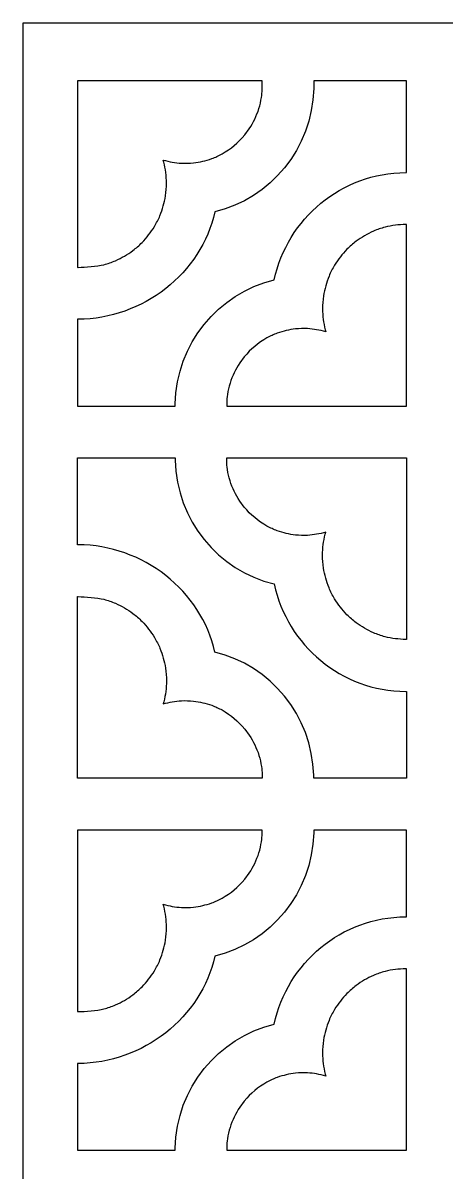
# Model space of a CAD drawing. Header units: centimetres. Extents: x -8.9 to 4.9, y -11.7 to 13.3.
# Drawn here: x -1.25 to 0.92, y 7.36 to 13.28 of the extents above; entities that cross this region are included whole.
import ezdxf

# ---------------------------------------------------------------- set-up
doc = ezdxf.new("R2010")
doc.units = ezdxf.units.CM
doc.header["$MEASUREMENT"] = 0
doc.layers.add('layer 1', color=7, linetype='Continuous')

msp = doc.modelspace()

# ---------------------------------------------------------------- linework, layer by layer
at = {"layer": 'layer 1', "color": 250}
for points, knots in [([(-1.25258, 13.2767), (-1.25258, 13.2767), (4.88442, 13.2767), (4.88442, 13.2767), (4.88442, 13.2767), (4.88442, 13.2767), (4.88442, -11.68049), (4.88442, -11.68049), (4.88442, -11.68049), (4.88442, -11.68049), (-1.25258, -11.68049), (-1.25258, -11.68049), (-1.25258, -11.68049), (-1.25258, -11.68049), (-1.25258, 13.2767), (-1.25258, 13.2767)], [0, 0, 0, 0, 0.2, 0.2, 0.2, 0.2, 0.4, 0.4, 0.4, 0.4, 0.6, 0.6, 0.6, 0.6, 1, 1, 1, 1]), ([(-0.97171, 12.98008), (-0.97171, 12.98008), (-0.02133, 12.98008), (-0.02133, 12.98008), (-0.02133, 12.98008), (-0.0214, 12.97276), (-0.02152, 12.93875), (-0.02167, 12.93537), (-0.02167, 12.93537), (-0.02227, 12.92182), (-0.02346, 12.9082), (-0.02524, 12.89409), (-0.02524, 12.89409), (-0.02874, 12.87438), (-0.03299, 12.85577), (-0.03842, 12.83651), (-0.03842, 12.83651), (-0.05123, 12.79838), (-0.06674, 12.76593), (-0.08826, 12.73205), (-0.08826, 12.73205), (-0.08826, 12.73205), (-0.11119, 12.70109), (-0.11119, 12.70109), (-0.11119, 12.70109), (-0.14617, 12.6603), (-0.18231, 12.63009), (-0.22859, 12.60314), (-0.22859, 12.60314), (-0.24591, 12.59415), (-0.26286, 12.58639), (-0.28097, 12.57915), (-0.28097, 12.57915), (-0.31282, 12.56822), (-0.34254, 12.56132), (-0.3759, 12.55701), (-0.3759, 12.55701), (-0.39651, 12.55542), (-0.41617, 12.55493), (-0.43683, 12.55546), (-0.43683, 12.55546), (-0.46964, 12.55799), (-0.4991, 12.56316), (-0.53063, 12.57205), (-0.53063, 12.57205), (-0.52959, 12.5686), (-0.52858, 12.56513), (-0.52759, 12.56162), (-0.52759, 12.56162), (-0.5192, 12.52501), (-0.51505, 12.49128), (-0.51411, 12.45371), (-0.51411, 12.45371), (-0.51467, 12.43131), (-0.51625, 12.41003), (-0.51906, 12.3878), (-0.51906, 12.3878), (-0.52545, 12.35178), (-0.53442, 12.31983), (-0.54773, 12.28579), (-0.54773, 12.28579), (-0.55643, 12.2664), (-0.56563, 12.24829), (-0.57614, 12.22983), (-0.57614, 12.22983), (-0.59537, 12.19957), (-0.6155, 12.17371), (-0.64006, 12.14767), (-0.64006, 12.14767), (-0.65527, 12.13301), (-0.67049, 12.11968), (-0.68701, 12.10654), (-0.68701, 12.10654), (-0.71605, 12.08564), (-0.74423, 12.06923), (-0.7767, 12.05435), (-0.7767, 12.05435), (-0.79645, 12.04646), (-0.81565, 12.03988), (-0.83606, 12.03399), (-0.83606, 12.03399), (-0.87228, 12.02551), (-0.93164, 12.02132), (-0.9688, 12.02036), (-0.9688, 12.02036), (-0.96909, 12.02037), (-0.97023, 12.02038), (-0.97171, 12.02039), (-0.97171, 12.02039), (-0.97171, 12.02039), (-0.97171, 12.98008), (-0.97171, 12.98008)], [0, 0, 0, 0, 0.0416667, 0.0416667, 0.0416667, 0.0416667, 0.0833333, 0.0833333, 0.0833333, 0.0833333, 0.125, 0.125, 0.125, 0.125, 0.1666667, 0.1666667, 0.1666667, 0.1666667, 0.2083333, 0.2083333, 0.2083333, 0.2083333, 0.25, 0.25, 0.25, 0.25, 0.2916667, 0.2916667, 0.2916667, 0.2916667, 0.3333333, 0.3333333, 0.3333333, 0.3333333, 0.375, 0.375, 0.375, 0.375, 0.4166667, 0.4166667, 0.4166667, 0.4166667, 0.4583333, 0.4583333, 0.4583333, 0.4583333, 0.5, 0.5, 0.5, 0.5, 0.5416667, 0.5416667, 0.5416667, 0.5416667, 0.5833333, 0.5833333, 0.5833333, 0.5833333, 0.625, 0.625, 0.625, 0.625, 0.6666667, 0.6666667, 0.6666667, 0.6666667, 0.7083333, 0.7083333, 0.7083333, 0.7083333, 0.75, 0.75, 0.75, 0.75, 0.7916667, 0.7916667, 0.7916667, 0.7916667, 0.8333333, 0.8333333, 0.8333333, 0.8333333, 0.875, 0.875, 0.875, 0.875, 0.9166667, 0.9166667, 0.9166667, 0.9166667, 1, 1, 1, 1]), ([(0.24322, 12.98008), (0.24322, 12.98008), (0.71996, 12.98008), (0.71996, 12.98008), (0.71996, 12.98008), (0.71996, 12.98008), (0.71996, 12.50746), (0.71996, 12.50746), (0.71996, 12.50746), (0.71832, 12.50746), (0.71723, 12.50746), (0.71704, 12.50746), (0.71704, 12.50746), (0.38575, 12.50746), (0.10755, 12.27026), (0.04005, 11.95529), (0.04005, 11.95529), (-0.24747, 11.887), (-0.46353, 11.62768), (-0.46895, 11.318), (-0.46895, 11.318), (-0.46897, 11.31649), (-0.469, 11.31205), (-0.46901, 11.30714), (-0.46901, 11.30714), (-0.46901, 11.30714), (-0.97171, 11.30714), (-0.97171, 11.30714), (-0.97171, 11.30714), (-0.97171, 11.30714), (-0.97171, 11.75356), (-0.97171, 11.75356), (-0.97171, 11.75356), (-0.97023, 11.75356), (-0.96909, 11.75355), (-0.9688, 11.75355), (-0.9688, 11.75355), (-0.6375, 11.75355), (-0.33333, 11.99076), (-0.26583, 12.30572), (-0.26583, 12.30572), (0.02048, 12.37373), (0.23594, 12.63116), (0.24309, 12.93911), (0.24309, 12.93911), (0.24315, 12.94158), (0.24319, 12.97397), (0.24322, 12.98008)], [0, 0, 0, 0, 0.0769231, 0.0769231, 0.0769231, 0.0769231, 0.1538462, 0.1538462, 0.1538462, 0.1538462, 0.2307692, 0.2307692, 0.2307692, 0.2307692, 0.3076923, 0.3076923, 0.3076923, 0.3076923, 0.3846154, 0.3846154, 0.3846154, 0.3846154, 0.4615385, 0.4615385, 0.4615385, 0.4615385, 0.5384615, 0.5384615, 0.5384615, 0.5384615, 0.6153846, 0.6153846, 0.6153846, 0.6153846, 0.6923077, 0.6923077, 0.6923077, 0.6923077, 0.7692308, 0.7692308, 0.7692308, 0.7692308, 0.8461538, 0.8461538, 0.8461538, 0.8461538, 1, 1, 1, 1]), ([(-0.20447, 11.30714), (-0.20442, 11.31346), (-0.20435, 11.3196), (-0.20426, 11.32196), (-0.20426, 11.32196), (-0.20372, 11.33672), (-0.20248, 11.35153), (-0.20054, 11.36693), (-0.20054, 11.36693), (-0.19704, 11.38664), (-0.19279, 11.40524), (-0.18735, 11.42451), (-0.18735, 11.42451), (-0.17455, 11.46263), (-0.15904, 11.49509), (-0.13752, 11.52896), (-0.13752, 11.52896), (-0.13752, 11.52896), (-0.11459, 11.55993), (-0.11459, 11.55993), (-0.11459, 11.55993), (-0.07961, 11.60072), (-0.04347, 11.63093), (0.00281, 11.65787), (0.00281, 11.65787), (0.02013, 11.66686), (0.03709, 11.67463), (0.05519, 11.68187), (0.05519, 11.68187), (0.08705, 11.6928), (0.11676, 11.6997), (0.15012, 11.70401), (0.15012, 11.70401), (0.17073, 11.7056), (0.19039, 11.70609), (0.21105, 11.70556), (0.21105, 11.70556), (0.24387, 11.70302), (0.27332, 11.69786), (0.30485, 11.68897), (0.30485, 11.68897), (0.30382, 11.69241), (0.3028, 11.69589), (0.30182, 11.69939), (0.30182, 11.69939), (0.29342, 11.736), (0.28928, 11.76974), (0.28833, 11.80731), (0.28833, 11.80731), (0.2889, 11.8297), (0.29047, 11.85099), (0.29328, 11.87322), (0.29328, 11.87322), (0.29968, 11.90923), (0.30864, 11.94119), (0.32196, 11.97522), (0.32196, 11.97522), (0.33065, 11.99461), (0.33985, 12.01273), (0.35037, 12.03118), (0.35037, 12.03118), (0.36959, 12.06145), (0.38972, 12.08731), (0.41428, 12.11334), (0.41428, 12.11334), (0.42949, 12.128), (0.44472, 12.14134), (0.46124, 12.15447), (0.46124, 12.15447), (0.49027, 12.17537), (0.51846, 12.19179), (0.55092, 12.20667), (0.55092, 12.20667), (0.57067, 12.21456), (0.58987, 12.22114), (0.61028, 12.22702), (0.61028, 12.22702), (0.6465, 12.23551), (0.67988, 12.2397), (0.71704, 12.24065), (0.71704, 12.24065), (0.71722, 12.24065), (0.7183, 12.24064), (0.71996, 12.24064), (0.71996, 12.24064), (0.71996, 12.24064), (0.71996, 11.30714), (0.71996, 11.30714), (0.71996, 11.30714), (0.71996, 11.30714), (-0.20447, 11.30714), (-0.20447, 11.30714)], [0, 0, 0, 0, 0.0416667, 0.0416667, 0.0416667, 0.0416667, 0.0833333, 0.0833333, 0.0833333, 0.0833333, 0.125, 0.125, 0.125, 0.125, 0.1666667, 0.1666667, 0.1666667, 0.1666667, 0.2083333, 0.2083333, 0.2083333, 0.2083333, 0.25, 0.25, 0.25, 0.25, 0.2916667, 0.2916667, 0.2916667, 0.2916667, 0.3333333, 0.3333333, 0.3333333, 0.3333333, 0.375, 0.375, 0.375, 0.375, 0.4166667, 0.4166667, 0.4166667, 0.4166667, 0.4583333, 0.4583333, 0.4583333, 0.4583333, 0.5, 0.5, 0.5, 0.5, 0.5416667, 0.5416667, 0.5416667, 0.5416667, 0.5833333, 0.5833333, 0.5833333, 0.5833333, 0.625, 0.625, 0.625, 0.625, 0.6666667, 0.6666667, 0.6666667, 0.6666667, 0.7083333, 0.7083333, 0.7083333, 0.7083333, 0.75, 0.75, 0.75, 0.75, 0.7916667, 0.7916667, 0.7916667, 0.7916667, 0.8333333, 0.8333333, 0.8333333, 0.8333333, 0.875, 0.875, 0.875, 0.875, 0.9166667, 0.9166667, 0.9166667, 0.9166667, 1, 1, 1, 1]), ([(0.24322, 9.39373), (0.24322, 9.39373), (0.71996, 9.39373), (0.71996, 9.39373), (0.71996, 9.39373), (0.71996, 9.39373), (0.71996, 9.8401), (0.71996, 9.8401), (0.71996, 9.8401), (0.71832, 9.84009), (0.71723, 9.84009), (0.71704, 9.84009), (0.71704, 9.84009), (0.38575, 9.84009), (0.10755, 10.07729), (0.04005, 10.39226), (0.04005, 10.39226), (-0.24747, 10.46055), (-0.46353, 10.71987), (-0.46895, 11.02955), (-0.46895, 11.02955), (-0.46897, 11.03106), (-0.469, 11.0355), (-0.46901, 11.04041), (-0.46901, 11.04041), (-0.46901, 11.04041), (-0.97171, 11.04041), (-0.97171, 11.04041), (-0.97171, 11.04041), (-0.97171, 11.04041), (-0.97171, 10.59399), (-0.97171, 10.59399), (-0.97171, 10.59399), (-0.97023, 10.59399), (-0.96909, 10.594), (-0.9688, 10.594), (-0.9688, 10.594), (-0.6375, 10.594), (-0.33333, 10.3568), (-0.26583, 10.04183), (-0.26583, 10.04183), (0.02048, 9.97382), (0.23594, 9.7164), (0.24309, 9.40844), (0.24309, 9.40844), (0.24315, 9.40598), (0.24319, 9.39984), (0.24322, 9.39373)], [0, 0, 0, 0, 0.0769231, 0.0769231, 0.0769231, 0.0769231, 0.1538462, 0.1538462, 0.1538462, 0.1538462, 0.2307692, 0.2307692, 0.2307692, 0.2307692, 0.3076923, 0.3076923, 0.3076923, 0.3076923, 0.3846154, 0.3846154, 0.3846154, 0.3846154, 0.4615385, 0.4615385, 0.4615385, 0.4615385, 0.5384615, 0.5384615, 0.5384615, 0.5384615, 0.6153846, 0.6153846, 0.6153846, 0.6153846, 0.6923077, 0.6923077, 0.6923077, 0.6923077, 0.7692308, 0.7692308, 0.7692308, 0.7692308, 0.8461538, 0.8461538, 0.8461538, 0.8461538, 1, 1, 1, 1]), ([(-0.20447, 11.04041), (-0.20442, 11.0341), (-0.20435, 11.02795), (-0.20426, 11.02559), (-0.20426, 11.02559), (-0.20372, 11.01083), (-0.20248, 10.99602), (-0.20054, 10.98063), (-0.20054, 10.98063), (-0.19704, 10.96092), (-0.19279, 10.94231), (-0.18735, 10.92304), (-0.18735, 10.92304), (-0.17455, 10.88492), (-0.15904, 10.85246), (-0.13752, 10.81859), (-0.13752, 10.81859), (-0.13752, 10.81859), (-0.11459, 10.78762), (-0.11459, 10.78762), (-0.11459, 10.78762), (-0.07961, 10.74684), (-0.04347, 10.71663), (0.00281, 10.68968), (0.00281, 10.68968), (0.02013, 10.68069), (0.03709, 10.67292), (0.05519, 10.66569), (0.05519, 10.66569), (0.08705, 10.65475), (0.11676, 10.64785), (0.15012, 10.64355), (0.15012, 10.64355), (0.17073, 10.64196), (0.19039, 10.64147), (0.21105, 10.642), (0.21105, 10.642), (0.24387, 10.64453), (0.27332, 10.64969), (0.30485, 10.65858), (0.30485, 10.65858), (0.30382, 10.65514), (0.3028, 10.65167), (0.30182, 10.64816), (0.30182, 10.64816), (0.29342, 10.61155), (0.28928, 10.57782), (0.28833, 10.54024), (0.28833, 10.54024), (0.2889, 10.51785), (0.29047, 10.49657), (0.29328, 10.47434), (0.29328, 10.47434), (0.29968, 10.43832), (0.30864, 10.40636), (0.32196, 10.37233), (0.32196, 10.37233), (0.33065, 10.35294), (0.33985, 10.33482), (0.35037, 10.31637), (0.35037, 10.31637), (0.36959, 10.2861), (0.38972, 10.26024), (0.41428, 10.23421), (0.41428, 10.23421), (0.42949, 10.21955), (0.44472, 10.20621), (0.46124, 10.19308), (0.46124, 10.19308), (0.49027, 10.17218), (0.51846, 10.15576), (0.55092, 10.14089), (0.55092, 10.14089), (0.57067, 10.13299), (0.58987, 10.12641), (0.61028, 10.12053), (0.61028, 10.12053), (0.6465, 10.11204), (0.67988, 10.10786), (0.71704, 10.1069), (0.71704, 10.1069), (0.71722, 10.1069), (0.7183, 10.10691), (0.71996, 10.10692), (0.71996, 10.10692), (0.71996, 10.10692), (0.71996, 11.04041), (0.71996, 11.04041), (0.71996, 11.04041), (0.71996, 11.04041), (-0.20447, 11.04041), (-0.20447, 11.04041)], [0, 0, 0, 0, 0.0416667, 0.0416667, 0.0416667, 0.0416667, 0.0833333, 0.0833333, 0.0833333, 0.0833333, 0.125, 0.125, 0.125, 0.125, 0.1666667, 0.1666667, 0.1666667, 0.1666667, 0.2083333, 0.2083333, 0.2083333, 0.2083333, 0.25, 0.25, 0.25, 0.25, 0.2916667, 0.2916667, 0.2916667, 0.2916667, 0.3333333, 0.3333333, 0.3333333, 0.3333333, 0.375, 0.375, 0.375, 0.375, 0.4166667, 0.4166667, 0.4166667, 0.4166667, 0.4583333, 0.4583333, 0.4583333, 0.4583333, 0.5, 0.5, 0.5, 0.5, 0.5416667, 0.5416667, 0.5416667, 0.5416667, 0.5833333, 0.5833333, 0.5833333, 0.5833333, 0.625, 0.625, 0.625, 0.625, 0.6666667, 0.6666667, 0.6666667, 0.6666667, 0.7083333, 0.7083333, 0.7083333, 0.7083333, 0.75, 0.75, 0.75, 0.75, 0.7916667, 0.7916667, 0.7916667, 0.7916667, 0.8333333, 0.8333333, 0.8333333, 0.8333333, 0.875, 0.875, 0.875, 0.875, 0.9166667, 0.9166667, 0.9166667, 0.9166667, 1, 1, 1, 1]), ([(-0.97171, 9.39373), (-0.97171, 9.39373), (-0.02133, 9.39373), (-0.02133, 9.39373), (-0.02133, 9.39373), (-0.0214, 9.40105), (-0.02152, 9.4088), (-0.02167, 9.41219), (-0.02167, 9.41219), (-0.02227, 9.42573), (-0.02346, 9.43935), (-0.02524, 9.45346), (-0.02524, 9.45346), (-0.02874, 9.47317), (-0.03299, 9.49178), (-0.03842, 9.51104), (-0.03842, 9.51104), (-0.05123, 9.54917), (-0.06674, 9.58162), (-0.08826, 9.6155), (-0.08826, 9.6155), (-0.08826, 9.6155), (-0.11119, 9.64646), (-0.11119, 9.64646), (-0.11119, 9.64646), (-0.14617, 9.68725), (-0.18231, 9.71746), (-0.22859, 9.74441), (-0.22859, 9.74441), (-0.24591, 9.7534), (-0.26286, 9.76117), (-0.28097, 9.7684), (-0.28097, 9.7684), (-0.31282, 9.77934), (-0.34254, 9.78623), (-0.3759, 9.79054), (-0.3759, 9.79054), (-0.39651, 9.79213), (-0.41617, 9.79262), (-0.43683, 9.79209), (-0.43683, 9.79209), (-0.46964, 9.78956), (-0.4991, 9.7844), (-0.53063, 9.77551), (-0.53063, 9.77551), (-0.52959, 9.77895), (-0.52858, 9.78242), (-0.52759, 9.78593), (-0.52759, 9.78593), (-0.5192, 9.82254), (-0.51505, 9.85627), (-0.51411, 9.89385), (-0.51411, 9.89385), (-0.51467, 9.91624), (-0.51625, 9.93752), (-0.51906, 9.95975), (-0.51906, 9.95975), (-0.52545, 9.99577), (-0.53442, 10.02773), (-0.54773, 10.06176), (-0.54773, 10.06176), (-0.55643, 10.08115), (-0.56563, 10.09927), (-0.57614, 10.11772), (-0.57614, 10.11772), (-0.59537, 10.14798), (-0.6155, 10.17385), (-0.64006, 10.19988), (-0.64006, 10.19988), (-0.65527, 10.21454), (-0.67049, 10.22788), (-0.68701, 10.24101), (-0.68701, 10.24101), (-0.71605, 10.26191), (-0.74423, 10.27833), (-0.7767, 10.2932), (-0.7767, 10.2932), (-0.79645, 10.3011), (-0.81565, 10.30768), (-0.83606, 10.31356), (-0.83606, 10.31356), (-0.87228, 10.32205), (-0.93164, 10.32623), (-0.9688, 10.32719), (-0.9688, 10.32719), (-0.96909, 10.32718), (-0.97023, 10.32717), (-0.97171, 10.32716), (-0.97171, 10.32716), (-0.97171, 10.32716), (-0.97171, 9.39373), (-0.97171, 9.39373)], [0, 0, 0, 0, 0.0416667, 0.0416667, 0.0416667, 0.0416667, 0.0833333, 0.0833333, 0.0833333, 0.0833333, 0.125, 0.125, 0.125, 0.125, 0.1666667, 0.1666667, 0.1666667, 0.1666667, 0.2083333, 0.2083333, 0.2083333, 0.2083333, 0.25, 0.25, 0.25, 0.25, 0.2916667, 0.2916667, 0.2916667, 0.2916667, 0.3333333, 0.3333333, 0.3333333, 0.3333333, 0.375, 0.375, 0.375, 0.375, 0.4166667, 0.4166667, 0.4166667, 0.4166667, 0.4583333, 0.4583333, 0.4583333, 0.4583333, 0.5, 0.5, 0.5, 0.5, 0.5416667, 0.5416667, 0.5416667, 0.5416667, 0.5833333, 0.5833333, 0.5833333, 0.5833333, 0.625, 0.625, 0.625, 0.625, 0.6666667, 0.6666667, 0.6666667, 0.6666667, 0.7083333, 0.7083333, 0.7083333, 0.7083333, 0.75, 0.75, 0.75, 0.75, 0.7916667, 0.7916667, 0.7916667, 0.7916667, 0.8333333, 0.8333333, 0.8333333, 0.8333333, 0.875, 0.875, 0.875, 0.875, 0.9166667, 0.9166667, 0.9166667, 0.9166667, 1, 1, 1, 1]), ([(-0.97171, 9.12701), (-0.97171, 9.12701), (-0.02133, 9.12701), (-0.02133, 9.12701), (-0.02133, 9.12701), (-0.0214, 9.11969), (-0.02152, 9.11194), (-0.02167, 9.10856), (-0.02167, 9.10856), (-0.02227, 9.09502), (-0.02346, 9.08139), (-0.02524, 9.06728), (-0.02524, 9.06728), (-0.02874, 9.04757), (-0.03299, 9.02897), (-0.03842, 9.0097), (-0.03842, 9.0097), (-0.05123, 8.97158), (-0.06674, 8.93912), (-0.08826, 8.90525), (-0.08826, 8.90525), (-0.08826, 8.90525), (-0.11119, 8.87428), (-0.11119, 8.87428), (-0.11119, 8.87428), (-0.14617, 8.83349), (-0.18231, 8.80328), (-0.22859, 8.77633), (-0.22859, 8.77633), (-0.24591, 8.76734), (-0.26286, 8.75958), (-0.28097, 8.75234), (-0.28097, 8.75234), (-0.31282, 8.74141), (-0.34254, 8.73451), (-0.3759, 8.7302), (-0.3759, 8.7302), (-0.39651, 8.72861), (-0.41617, 8.72812), (-0.43683, 8.72865), (-0.43683, 8.72865), (-0.46964, 8.73119), (-0.4991, 8.73635), (-0.53063, 8.74524), (-0.53063, 8.74524), (-0.52959, 8.7418), (-0.52858, 8.73832), (-0.52759, 8.73482), (-0.52759, 8.73482), (-0.5192, 8.69821), (-0.51505, 8.66447), (-0.51411, 8.6269), (-0.51411, 8.6269), (-0.51467, 8.6045), (-0.51625, 8.58322), (-0.51906, 8.56099), (-0.51906, 8.56099), (-0.52545, 8.52498), (-0.53442, 8.49302), (-0.54773, 8.45899), (-0.54773, 8.45899), (-0.55643, 8.4396), (-0.56563, 8.42148), (-0.57614, 8.40303), (-0.57614, 8.40303), (-0.59537, 8.37276), (-0.6155, 8.3469), (-0.64006, 8.32087), (-0.64006, 8.32087), (-0.65527, 8.30621), (-0.67049, 8.29287), (-0.68701, 8.27974), (-0.68701, 8.27974), (-0.71605, 8.25884), (-0.74423, 8.24242), (-0.7767, 8.22754), (-0.7767, 8.22754), (-0.79645, 8.21965), (-0.81565, 8.21307), (-0.83606, 8.20719), (-0.83606, 8.20719), (-0.87228, 8.1987), (-0.93164, 8.19451), (-0.9688, 8.19356), (-0.9688, 8.19356), (-0.96909, 8.19356), (-0.97023, 8.19358), (-0.97171, 8.19358), (-0.97171, 8.19358), (-0.97171, 8.19358), (-0.97171, 9.12701), (-0.97171, 9.12701)], [0, 0, 0, 0, 0.0416667, 0.0416667, 0.0416667, 0.0416667, 0.0833333, 0.0833333, 0.0833333, 0.0833333, 0.125, 0.125, 0.125, 0.125, 0.1666667, 0.1666667, 0.1666667, 0.1666667, 0.2083333, 0.2083333, 0.2083333, 0.2083333, 0.25, 0.25, 0.25, 0.25, 0.2916667, 0.2916667, 0.2916667, 0.2916667, 0.3333333, 0.3333333, 0.3333333, 0.3333333, 0.375, 0.375, 0.375, 0.375, 0.4166667, 0.4166667, 0.4166667, 0.4166667, 0.4583333, 0.4583333, 0.4583333, 0.4583333, 0.5, 0.5, 0.5, 0.5, 0.5416667, 0.5416667, 0.5416667, 0.5416667, 0.5833333, 0.5833333, 0.5833333, 0.5833333, 0.625, 0.625, 0.625, 0.625, 0.6666667, 0.6666667, 0.6666667, 0.6666667, 0.7083333, 0.7083333, 0.7083333, 0.7083333, 0.75, 0.75, 0.75, 0.75, 0.7916667, 0.7916667, 0.7916667, 0.7916667, 0.8333333, 0.8333333, 0.8333333, 0.8333333, 0.875, 0.875, 0.875, 0.875, 0.9166667, 0.9166667, 0.9166667, 0.9166667, 1, 1, 1, 1]), ([(0.24322, 9.12701), (0.24322, 9.12701), (0.71996, 9.12701), (0.71996, 9.12701), (0.71996, 9.12701), (0.71996, 9.12701), (0.71996, 8.68065), (0.71996, 8.68065), (0.71996, 8.68065), (0.71832, 8.68065), (0.71723, 8.68066), (0.71704, 8.68066), (0.71704, 8.68066), (0.38575, 8.68066), (0.10755, 8.44345), (0.04005, 8.12849), (0.04005, 8.12849), (-0.24747, 8.06019), (-0.46353, 7.80088), (-0.46895, 7.49119), (-0.46895, 7.49119), (-0.46897, 7.48968), (-0.469, 7.48524), (-0.46901, 7.48034), (-0.46901, 7.48034), (-0.46901, 7.48034), (-0.97171, 7.48034), (-0.97171, 7.48034), (-0.97171, 7.48034), (-0.97171, 7.48034), (-0.97171, 7.92675), (-0.97171, 7.92675), (-0.97171, 7.92675), (-0.97023, 7.92675), (-0.96909, 7.92674), (-0.9688, 7.92674), (-0.9688, 7.92674), (-0.6375, 7.92674), (-0.33333, 8.16395), (-0.26583, 8.47892), (-0.26583, 8.47892), (0.02048, 8.54692), (0.23594, 8.80435), (0.24309, 9.11231), (0.24309, 9.11231), (0.24315, 9.11477), (0.24319, 9.1209), (0.24322, 9.12701)], [0, 0, 0, 0, 0.0769231, 0.0769231, 0.0769231, 0.0769231, 0.1538462, 0.1538462, 0.1538462, 0.1538462, 0.2307692, 0.2307692, 0.2307692, 0.2307692, 0.3076923, 0.3076923, 0.3076923, 0.3076923, 0.3846154, 0.3846154, 0.3846154, 0.3846154, 0.4615385, 0.4615385, 0.4615385, 0.4615385, 0.5384615, 0.5384615, 0.5384615, 0.5384615, 0.6153846, 0.6153846, 0.6153846, 0.6153846, 0.6923077, 0.6923077, 0.6923077, 0.6923077, 0.7692308, 0.7692308, 0.7692308, 0.7692308, 0.8461538, 0.8461538, 0.8461538, 0.8461538, 1, 1, 1, 1]), ([(-0.20447, 7.48034), (-0.20442, 7.48665), (-0.20435, 7.4928), (-0.20426, 7.49515), (-0.20426, 7.49515), (-0.20372, 7.50991), (-0.20248, 7.52473), (-0.20054, 7.54012), (-0.20054, 7.54012), (-0.19704, 7.55983), (-0.19279, 7.57844), (-0.18735, 7.5977), (-0.18735, 7.5977), (-0.17455, 7.63583), (-0.15904, 7.66828), (-0.13752, 7.70216), (-0.13752, 7.70216), (-0.13752, 7.70216), (-0.11459, 7.73312), (-0.11459, 7.73312), (-0.11459, 7.73312), (-0.07961, 7.77391), (-0.04347, 7.80412), (0.00281, 7.83107), (0.00281, 7.83107), (0.02013, 7.84006), (0.03709, 7.84782), (0.05519, 7.85506), (0.05519, 7.85506), (0.08705, 7.86599), (0.11676, 7.87289), (0.15012, 7.8772), (0.15012, 7.8772), (0.17073, 7.87879), (0.19039, 7.87928), (0.21105, 7.87875), (0.21105, 7.87875), (0.24387, 7.87621), (0.27332, 7.87105), (0.30485, 7.86216), (0.30485, 7.86216), (0.30382, 7.86561), (0.3028, 7.86908), (0.30182, 7.87259), (0.30182, 7.87259), (0.29342, 7.90919), (0.28928, 7.94293), (0.28833, 7.9805), (0.28833, 7.9805), (0.2889, 8.0029), (0.29047, 8.02418), (0.29328, 8.04641), (0.29328, 8.04641), (0.29968, 8.08243), (0.30864, 8.11438), (0.32196, 8.14841), (0.32196, 8.14841), (0.33065, 8.16781), (0.33985, 8.18592), (0.35037, 8.20438), (0.35037, 8.20438), (0.36959, 8.23464), (0.38972, 8.2605), (0.41428, 8.28653), (0.41428, 8.28653), (0.42949, 8.3012), (0.44472, 8.31453), (0.46124, 8.32767), (0.46124, 8.32767), (0.49027, 8.34857), (0.51846, 8.36498), (0.55092, 8.37986), (0.55092, 8.37986), (0.57067, 8.38775), (0.58987, 8.39433), (0.61028, 8.40022), (0.61028, 8.40022), (0.6465, 8.4087), (0.67988, 8.41289), (0.71704, 8.41384), (0.71704, 8.41384), (0.71722, 8.41384), (0.7183, 8.41383), (0.71996, 8.41383), (0.71996, 8.41383), (0.71996, 8.41383), (0.71996, 7.48034), (0.71996, 7.48034), (0.71996, 7.48034), (0.71996, 7.48034), (-0.20447, 7.48034), (-0.20447, 7.48034)], [0, 0, 0, 0, 0.0416667, 0.0416667, 0.0416667, 0.0416667, 0.0833333, 0.0833333, 0.0833333, 0.0833333, 0.125, 0.125, 0.125, 0.125, 0.1666667, 0.1666667, 0.1666667, 0.1666667, 0.2083333, 0.2083333, 0.2083333, 0.2083333, 0.25, 0.25, 0.25, 0.25, 0.2916667, 0.2916667, 0.2916667, 0.2916667, 0.3333333, 0.3333333, 0.3333333, 0.3333333, 0.375, 0.375, 0.375, 0.375, 0.4166667, 0.4166667, 0.4166667, 0.4166667, 0.4583333, 0.4583333, 0.4583333, 0.4583333, 0.5, 0.5, 0.5, 0.5, 0.5416667, 0.5416667, 0.5416667, 0.5416667, 0.5833333, 0.5833333, 0.5833333, 0.5833333, 0.625, 0.625, 0.625, 0.625, 0.6666667, 0.6666667, 0.6666667, 0.6666667, 0.7083333, 0.7083333, 0.7083333, 0.7083333, 0.75, 0.75, 0.75, 0.75, 0.7916667, 0.7916667, 0.7916667, 0.7916667, 0.8333333, 0.8333333, 0.8333333, 0.8333333, 0.875, 0.875, 0.875, 0.875, 0.9166667, 0.9166667, 0.9166667, 0.9166667, 1, 1, 1, 1])]:
    msp.add_open_spline(points, degree=3, knots=knots, dxfattribs=at)

doc.saveas('drawing.dxf')
